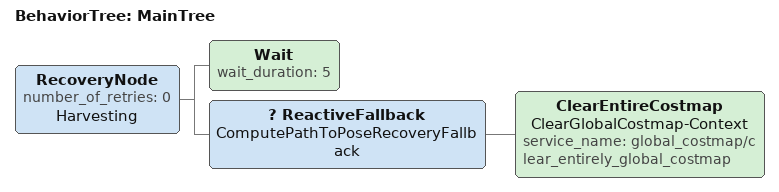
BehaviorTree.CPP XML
<root main_tree_to_execute="MainTree">
  <BehaviorTree ID="MainTree">
    <RecoveryNode number_of_retries="0" name="Harvesting">
        <Wait wait_duration="5"/>
        <ReactiveFallback name="ComputePathToPoseRecoveryFallback">
        <ClearEntireCostmap name="ClearGlobalCostmap-Context" service_name="global_costmap/clear_entirely_global_costmap"/>
        </ReactiveFallback>
    </RecoveryNode>
  </BehaviorTree>
</root>
